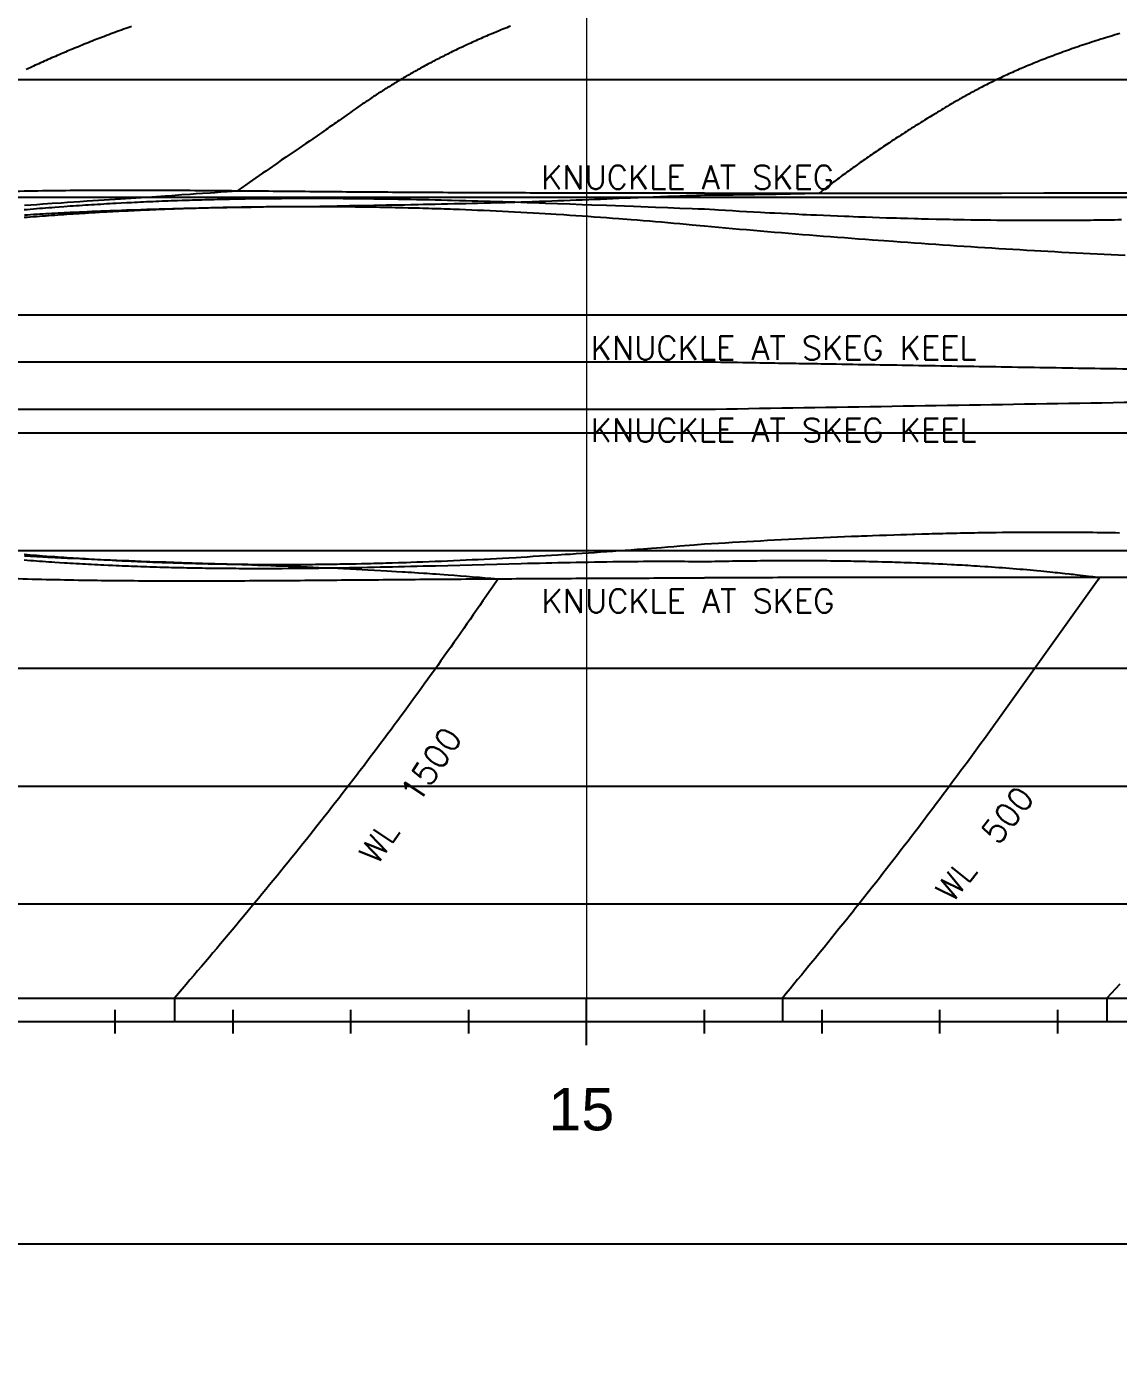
# Model space of a CAD drawing. Extents: x 11249 to 82946, y 15238 to 34763.
# Drawn here: x 20467 to 25101, y 15238 to 20871 of the extents above; entities that cross this region are included whole.
import ezdxf

# ---------------------------------------------------------------- set-up
doc = ezdxf.new("R2010")
doc.units = 0
doc.header["$LTSCALE"] = 250
for name, color, linetype, lineweight in [('00_Grid', 1, 'CONTINUOUS', 25), ('03_Lines_Buttocks', 7, 'CONTINUOUS', 25), ('03_Lines_Grid', 253, 'CONTINUOUS', 15), ('03_Lines_Waterlines', 7, 'CONTINUOUS', 25)]:
    doc.layers.add(name, color=color, linetype=linetype, lineweight=lineweight)
doc.layers.add('00_Text', color=7, linetype='CONTINUOUS')
doc.layers.add('S0CO1', color=1, linetype='CONTINUOUS')
doc.layers.add('Make2D$Visible$Curves$0', color=18, linetype='CONTINUOUS', true_color=0x000000)
doc.styles.add('Default', font='arial.ttf')
doc.styles.add('ROMANS', font='romans', dxfattribs={"height": 100})

msp = doc.modelspace()

# ---------------------------------------------------------------- linework, layer by layer
at = {"layer": '03_Lines_Buttocks'}
for points in [[(34093.7, 25413.4, 0.000024), (29093.7, 25240.3)], [(34093.7, 25472.6, 0.000032), (29093.7, 25299.6)], [(34093.7, 25539.6, 0.000044), (29093.7, 25366.6)]]:
    msp.add_lwpolyline(points, format="xyb", dxfattribs=at)
at = {"layer": '03_Lines_Grid'}
msp.add_line((22843.7, 21446.5), (22843.7, 16647.5), dxfattribs=at)
at = {"layer": '03_Lines_Grid', "linetype": 'ByBlock', "lineweight": -2}
for p, q in [((12584.8, 20646.5), (51068.5, 20646.5)), ((12584.8, 20146.5), (51068.5, 20146.5)), ((12584.8, 19646.5), (51068.5, 19646.5)), ((12584.8, 19146.5), (51068.5, 19146.5)), ((12584.8, 18646.5), (51068.5, 18646.5)), ((12584.8, 18146.5), (51068.5, 18146.5)), ((12584.8, 17646.5), (51068.5, 17646.5)), ((12584.8, 17146.5), (51068.5, 17146.5))]:
    msp.add_line(p, q, dxfattribs=at)
at = {"layer": '03_Lines_Waterlines', "color": 2}
for p, q in [((23343.7, 19446.5), (18343.7, 19446.5)), ((18343.7, 19246.5), (23343.7, 19246.5)), ((14343.7, 16746.5), (29093.7, 16746.5))]:
    msp.add_line(p, q, dxfattribs=at)
at = {"layer": '03_Lines_Waterlines'}
for points in [[(38837.2, 21446.5), (34093.7, 21446.5, 0.000019), (29145.2, 21446.5)], [(25107.4, 20841.6), (25096.8, 20838.5), (25086.5, 20835.4), (25076.2, 20832.4), (25065.9, 20829.2), (25055.6, 20826.1), (25046.4, 20823.3), (25037.3, 20820.4), (25026.4, 20817.1), (25015.6, 20813.6), (25005.8, 20810.5), (24996.1, 20807.4), (24986.4, 20804.3), (24976.7, 20801.1), (24967.2, 20798), (24957.8, 20794.9), (24948.3, 20791.7), (24938.9, 20788.6), (24929.7, 20785.4), (24920.5, 20782.3), (24911.4, 20779.1), (24902.2, 20775.9), (24893.7, 20772.9), (24885.2, 20769.9), (24875.9, 20766.6), (24866.6, 20763.3), (24857.9, 20760.1), (24849.2, 20756.9), (24840.6, 20753.7), (24831.9, 20750.5), (24823.5, 20747.4), (24815.1, 20744.2), (24806.7, 20741), (24798.3, 20737.8), (24790.1, 20734.6), (24781.9, 20731.4), (24773.8, 20728.2), (24765.6, 20724.9), (24757.7, 20721.8), (24749.7, 20718.5), (24741.8, 20715.3), (24733.5, 20711.9), (24725.9, 20708.8), (24718.2, 20705.6), (24710.6, 20702.4), (24703, 20699.2), (24695.5, 20696), (24687.9, 20692.7), (24680.4, 20689.5), (24672.9, 20686.2), (24665.6, 20683), (24658.3, 20679.8), (24651, 20676.5), (24643.7, 20673.2), (24636.6, 20670), (24629.5, 20666.8), (24622.4, 20663.5), (24615.3, 20660.2), (24608.4, 20657), (24601.5, 20653.7), (24594.6, 20650.4), (24587.7, 20647.1), (24582.3, 20644.5), (24576.9, 20641.9), (24571.5, 20639.3), (24566.2, 20636.7), (24560.8, 20634), (24554.2, 20630.8), (24547.7, 20627.5), (24541.1, 20624.2), (24534.6, 20620.9), (24528.2, 20617.6), (24521.8, 20614.4), (24515.4, 20611.1), (24509.1, 20607.7), (24502.8, 20604.5), (24496.6, 20601.2), (24490.4, 20597.9), (24484.2, 20594.5), (24478.1, 20591.3), (24472, 20588), (24465.9, 20584.7), (24459.9, 20581.3), (24453.9, 20578), (24448, 20574.7), (24442.1, 20571.4), (24436.1, 20568.1), (24431.7, 20565.6), (24427, 20562.9), (24422.3, 20560.2), (24417.6, 20557.5), (24412.9, 20554.8), (24407.3, 20551.5), (24401.6, 20548.2), (24395.9, 20544.8), (24390.3, 20541.5), (24382.1, 20536.7), (24374, 20531.8), (24365.9, 20527), (24357.8, 20522.1), (24349.7, 20517.2), (24341.6, 20512.4), (24333.5, 20507.5), (24325.4, 20502.6), (24313.5, 20495.3), (24301.6, 20488.1), (24289.7, 20480.8), (24277.8, 20473.4), (24269.9, 20468.5), (24261.9, 20463.6), (24254.2, 20458.7), (24246.4, 20453.9), (24238.6, 20449), (24230.9, 20444.1), (24223.2, 20439.2), (24215.4, 20434.3), (24207.7, 20429.4), (24200, 20424.5), (24192.5, 20419.6), (24184.9, 20414.8), (24177.4, 20409.9), (24169.8, 20405), (24162.3, 20400.1), (24154.8, 20395.2), (24147.3, 20390.2), (24139.8, 20385.3), (24132.9, 20380.7), (24126, 20376.2), (24114.7, 20368.7), (24103.5, 20361.2), (24092.3, 20353.7), (24081.2, 20346.1), (24074, 20341.2), (24066.9, 20336.3), (24059.8, 20331.5), (24052.7, 20326.6), (24045.6, 20321.6), (24038.5, 20316.7), (24031.4, 20311.8), (24024.3, 20306.8), (24018, 20302.4), (24011.7, 20298), (24005.5, 20293.5), (23999.2, 20289.1), (23992.9, 20284.6), (23986.7, 20280.2), (23980.5, 20275.7), (23974.2, 20271.2), (23969.1, 20267.5), (23962.3, 20262.6), (23955.6, 20257.7), (23948.9, 20252.8), (23942.2, 20247.9), (23935.5, 20243), (23928.8, 20238.1), (23922.2, 20233.1), (23915.5, 20228.1), (23909, 20223.3), (23902.5, 20218.4), (23896, 20213.5), (23889.5, 20208.5), (23883, 20203.6), (23876.5, 20198.7), (23870, 20193.7), (23863.6, 20188.7), (23855.4, 20182.4), (23847.2, 20176), (23839, 20169.7), (23830.9, 20163.3, -0.006761), (23343.7, 20155.1), (23327.1, 20154.5), (23310.5, 20153.8), (23291.9, 20153.1), (23266.1, 20152.1), (23240.2, 20151.1), (23219.3, 20150.2), (23188.4, 20149), (23125.8, 20146.4), (23029.6, 20142.4), (22981.2, 20140.4), (22929.3, 20138.3), (22903.4, 20137.3), (22877.5, 20136.3), (22852.9, 20135.4), (22825.6, 20134.3), (22799.6, 20133.4), (22773.7, 20132.4), (22748, 20131.5), (22721.8, 20130.6), (22695.8, 20129.7), (22669.8, 20128.8), (22643.9, 20127.9), (22612.6, 20126.9), (22589.3, 20126.2), (22565.9, 20125.4), (22540, 20124.6), (22514, 20123.9), (22498.7, 20123.4), (22462, 20122.4), (22436, 20121.7), (22410, 20121), (22380.2, 20120.2), (22358, 20119.7), (22332, 20119), (22306, 20118.4), (22281.5, 20117.8), (22254, 20117.2), (22227.9, 20116.6), (22201.9, 20116.1), (22175.9, 20115.5), (22149.9, 20115), (22128.8, 20114.6), (22097.8, 20114), (22071.8, 20113.5), (22045.8, 20113), (22020.5, 20112.6), (21993.7, 20112.1), (21941.6, 20111.3), (21889.6, 20110.4), (21837.5, 20109.6), (21785.4, 20108.8), (21711.2, 20107.8), (21560.3, 20105.6), (21524.9, 20105.1), (21472.8, 20104.3), (21420.7, 20103.5), (21403.2, 20103.2), (21368.6, 20102.7), (21342.6, 20102.2), (21316.5, 20101.8), (21290.5, 20101.3), (21264.4, 20100.8), (21239.5, 20100.3), (21212.3, 20099.7), (21186.3, 20099.2), (21160.2, 20098.6), (21134.2, 20098), (21108.1, 20097.4), (21088.5, 20096.9), (21068.9, 20096.4), (21056, 20096), (21030, 20095.3), (21004, 20094.6), (20977.9, 20093.8), (20951.9, 20093), (20925.9, 20092.2), (20899.8, 20091.3), (20891, 20091), (20869.4, 20090.2), (20847.8, 20089.4), (20821.7, 20088.5), (20808.7, 20087.9), (20795.7, 20087.4), (20782.7, 20086.9), (20769.7, 20086.4), (20756.7, 20085.8), (20743.7, 20085.3), (20724.5, 20084.4), (20705.3, 20083.5), (20691.7, 20082.9), (20678.7, 20082.3), (20665.7, 20081.7), (20652.7, 20081), (20639.7, 20080.4), (20626.7, 20079.7), (20613.7, 20079), (20600.7, 20078.4), (20587.7, 20077.7), (20574.7, 20077), (20561.7, 20076.2), (20548.7, 20075.5), (20535.7, 20074.7), (20523.6, 20074), (20511.4, 20073.3), (20497.6, 20072.5), (20483.7, 20071.6), (20470.7, 20070.8), (20457.8, 20070)]]:
    msp.add_lwpolyline(points, format="xyb", dxfattribs=at)
for points in [[(22521, 20872.8), (22512.9, 20869.5), (22504.8, 20866.3), (22496.8, 20863.1), (22488.8, 20859.9), (22480.8, 20856.6), (22472.9, 20853.4), (22462.7, 20849.2), (22452.5, 20844.9), (22441.7, 20840.4), (22434.1, 20837.2), (22426.4, 20833.9), (22418.8, 20830.6), (22411.2, 20827.3), (22403.7, 20824.1), (22396.3, 20820.8), (22388.8, 20817.5), (22381.3, 20814.2), (22374, 20811), (22366.7, 20807.7), (22359.4, 20804.4), (22352.1, 20801), (22344.9, 20797.8), (22337.8, 20794.5), (22330.6, 20791.1), (22323.5, 20787.8), (22318, 20785.2), (22312.5, 20782.7), (22307.1, 20780.1), (22301.6, 20777.5), (22295.5, 20774.5), (22288.6, 20771.2), (22281.7, 20767.9), (22274.9, 20764.5), (22268, 20761.2), (22261.3, 20757.9), (22254.5, 20754.5), (22247.8, 20751.2), (22241.1, 20747.8), (22234.5, 20744.5), (22227.9, 20741.1), (22221.3, 20737.8), (22214.7, 20734.4), (22208.3, 20731), (22201.8, 20727.7), (22195.4, 20724.3), (22188.9, 20720.9), (22182.6, 20717.5), (22176.2, 20714.2), (22169.9, 20710.8), (22163.6, 20707.4), (22157.3, 20703.9), (22150.9, 20700.5), (22144.8, 20697.2), (22138.8, 20693.8), (22132.7, 20690.4), (22126.6, 20687.1), (22120.5, 20683.6), (22114.4, 20680.2), (22108.4, 20676.8), (22102.5, 20673.4), (22096.5, 20670), (22090.5, 20666.6), (22084.7, 20663.2), (22078.8, 20659.8), (22072.9, 20656.4), (22067.1, 20652.9), (22061.3, 20649.5), (22055.6, 20646.1), (22049.8, 20642.7), (22044.1, 20639.2), (22038.4, 20635.8), (22032.8, 20632.4), (22027.1, 20628.9), (22021.5, 20625.5), (22016.2, 20622.3), (22011, 20619), (22005.7, 20615.8), (21999.3, 20611.7), (21993.8, 20608.3), (21988.3, 20604.9), (21982.9, 20601.4), (21977.4, 20597.9), (21972, 20594.5), (21966.6, 20591.1), (21961.3, 20587.6), (21955.9, 20584.1), (21950.6, 20580.7), (21945.3, 20577.2), (21940, 20573.8), (21934.7, 20570.3), (21929.5, 20566.8), (21924.3, 20563.4), (21919.1, 20559.9), (21913.9, 20556.4), (21908.7, 20553), (21903.5, 20549.5), (21898.4, 20546), (21893.3, 20542.5), (21883.1, 20535.6), (21872.9, 20528.6), (21862.9, 20521.7), (21850.4, 20513), (21841.7, 20506.9), (21832.9, 20500.7), (21823.1, 20493.8), (21813.2, 20486.8), (21803.4, 20479.8), (21793.6, 20472.8), (21786.7, 20467.8), (21779.8, 20462.9), (21772.8, 20458), (21765.9, 20453.1), (21759, 20448.2), (21752, 20443.3), (21745, 20438.4), (21738.1, 20433.6), (21728.7, 20427), (21719.3, 20420.5), (21709.9, 20414), (21700.5, 20407.5), (21681.5, 20394.4), (21667.2, 20384.7), (21653, 20374.9), (21624.5, 20355.3), (21567.4, 20316.3), (21548.3, 20303.2), (21529.4, 20290.2), (21510.5, 20277.2), (21496.4, 20267.5), (21482.3, 20257.8), (21468.2, 20248), (21454.1, 20238.2), (21440.2, 20228.5), (21426.2, 20218.8), (21412.3, 20209), (21396, 20197.6), (21387.3, 20191.4), (21378.5, 20185.2), (21369.7, 20179.1), (21361, 20172.9), (21339.4, 20171.2), (21317.8, 20169.6), (21291.7, 20167.7), (21265.7, 20165.8), (21246, 20164.4), (21213.5, 20162.1), (21187.5, 20160.3), (21161.4, 20158.5), (21125.4, 20156), (21083.3, 20153.1), (21057.2, 20151.3), (20998.6, 20147.4), (20953, 20144.3), (20865.1, 20138.5), (20796.7, 20134), (20724.4, 20129.2), (20692.6, 20127.1), (20640.5, 20123.6), (20614.5, 20121.8), (20575.9, 20119.2), (20536.5, 20116.4), (20510.5, 20114.6), (20484.5, 20112.8), (20458.5, 20110.9)], [(20913.1, 20871.9), (20905, 20869), (20896.8, 20866.1), (20887.7, 20862.8), (20878.5, 20859.5), (20869.4, 20856.2), (20860.3, 20852.9), (20851.3, 20849.6), (20842.4, 20846.2), (20833.4, 20842.9), (20824.5, 20839.6), (20815.6, 20836.2), (20806.8, 20832.9), (20798, 20829.5), (20789.2, 20826.2), (20777.4, 20821.6), (20766, 20817.2), (20754.6, 20812.7), (20746.1, 20809.4), (20737.5, 20806), (20729, 20802.6), (20720.5, 20799.2), (20712.1, 20795.8), (20703.7, 20792.4), (20695.4, 20789), (20687, 20785.6), (20678.7, 20782.2), (20670.5, 20778.8), (20662.2, 20775.4), (20654, 20772), (20646.8, 20769), (20639.6, 20766), (20632.4, 20762.9), (20621.5, 20758.3), (20613.4, 20754.9), (20605.4, 20751.4), (20597.4, 20748), (20589.4, 20744.5), (20581.5, 20741.1), (20573.6, 20737.7), (20565.8, 20734.2), (20557.9, 20730.7), (20550.1, 20727.3), (20542.3, 20723.8), (20534.5, 20720.3), (20526.8, 20716.9), (20519.1, 20713.4), (20511.4, 20709.9), (20503.8, 20706.5), (20496.1, 20703), (20484.6, 20697.7), (20473, 20692.3), (20465.9, 20689)], [(25114.6, 20050.3), (25099.7, 20050.1), (25084.8, 20049.8), (25066.2, 20049.5), (25052.2, 20049.3), (25038.2, 20049.1), (25024.3, 20048.9), (25010.3, 20048.7), (24996.5, 20048.5), (24982.7, 20048.4), (24968.9, 20048.2), (24950.7, 20048), (24935.8, 20047.9), (24920.9, 20047.8), (24906, 20047.7), (24891.1, 20047.6), (24864.7, 20047.4), (24831.5, 20047.3), (24816.6, 20047.3), (24801.7, 20047.3), (24786.8, 20047.3), (24771.9, 20047.3), (24757.7, 20047.3), (24743.4, 20047.3), (24729.2, 20047.3), (24712.4, 20047.4), (24697.5, 20047.4), (24682.6, 20047.5), (24667.7, 20047.6), (24652.8, 20047.7), (24637.9, 20047.8), (24623, 20047.9), (24608.1, 20048), (24584.6, 20048.3), (24559.1, 20048.5), (24533.6, 20048.8), (24518.8, 20049), (24503.9, 20049.2), (24489, 20049.5), (24474.1, 20049.7), (24446.4, 20050.1), (24430.5, 20050.4), (24414.5, 20050.7), (24399.6, 20051), (24384.8, 20051.3), (24369.9, 20051.6), (24355, 20051.9), (24327.2, 20052.5), (24295.4, 20053.3), (24280.6, 20053.6), (24265.7, 20054), (24250.8, 20054.4), (24235.9, 20054.8), (24206.1, 20055.6), (24176.4, 20056.4), (24159.6, 20057), (24142.8, 20057.5), (24116.9, 20058.3), (24087.1, 20059.3), (24057.3, 20060.3), (24027.6, 20061.3), (23997.8, 20062.4), (23975.2, 20063.3), (23956.8, 20064), (23938.3, 20064.7), (23908.6, 20065.9), (23878.8, 20067.1), (23849.1, 20068.4), (23819.4, 20069.7), (23795.2, 20070.8), (23777.5, 20071.6), (23759.9, 20072.4), (23730.1, 20073.9), (23700.4, 20075.3), (23670.7, 20076.8), (23640.9, 20078.3), (23620.9, 20079.4), (23600.8, 20080.4), (23581.5, 20081.5), (23551.7, 20083.1), (23522, 20084.7), (23492.3, 20086.4), (23462.6, 20088.1), (23432.8, 20089.9), (23403.1, 20091.7), (23388.8, 20092.6), (23366.2, 20093.9), (23343.7, 20095.4), (23317.8, 20096.3), (23291.9, 20097.2), (23240.1, 20099.1), (23188.2, 20101), (23136.4, 20103), (23042.6, 20106.5), (22928.8, 20110.9), (22865.5, 20113.3), (22825, 20114.8), (22773, 20116.7), (22721, 20118.6), (22669.1, 20120.4), (22643.1, 20121.4), (22617.1, 20122.2), (22591.1, 20123.1), (22565.1, 20124), (22539.1, 20124.9), (22513.1, 20125.7), (22489, 20126.5), (22461, 20127.3), (22435, 20128.1), (22409, 20128.9), (22383, 20129.6), (22357, 20130.4), (22331, 20131.1), (22304.9, 20131.8), (22270.6, 20132.7), (22252.9, 20133.1), (22226.8, 20133.7), (22200.8, 20134.3), (22174.8, 20134.9), (22148.7, 20135.5), (22122.7, 20136), (22096.7, 20136.5), (22078.6, 20136.8), (22061.6, 20137.1), (22044.6, 20137.4), (22018.5, 20137.8), (21992.5, 20138.2), (21966.5, 20138.6), (21940.4, 20138.9), (21914.4, 20139.3), (21888.3, 20139.5), (21859.7, 20139.8), (21836.2, 20140), (21810.2, 20140.2), (21784.1, 20140.4), (21758.1, 20140.5), (21732, 20140.6), (21706, 20140.6), (21679.9, 20140.7), (21655.8, 20140.7), (21627.8, 20140.6), (21601.8, 20140.6), (21575.7, 20140.5), (21549.7, 20140.3), (21523.6, 20140.1), (21497.6, 20139.9), (21471.5, 20139.6), (21445.5, 20139.3), (21432.5, 20139.2), (21419.4, 20139), (21394.3, 20138.6), (21380.8, 20138.4), (21367.4, 20138.2), (21354.3, 20138), (21341.3, 20137.7), (21328.3, 20137.5), (21315.3, 20137.2), (21302.2, 20137), (21289.2, 20136.7), (21276.2, 20136.4), (21263.2, 20136.1), (21250.2, 20135.8), (21237.1, 20135.4), (21224.1, 20135.1), (21211.1, 20134.7), (21198.1, 20134.4), (21185.1, 20134), (21172, 20133.6), (21159, 20133.2), (21147.5, 20132.9), (21127.2, 20132.2), (21107, 20131.5), (21093.9, 20131.1), (21080.9, 20130.6), (21067.9, 20130.1), (21054.9, 20129.6), (21041.9, 20129.1), (21028.9, 20128.6), (21015.9, 20128.1), (21002.8, 20127.5), (20989.8, 20127), (20976.8, 20126.4), (20963.8, 20125.8), (20950.8, 20125.2), (20937.8, 20124.6), (20924.8, 20124), (20911.8, 20123.4), (20891.2, 20122.3), (20869, 20121.2), (20846.7, 20120), (20833.7, 20119.3), (20820.7, 20118.6), (20807.7, 20117.8), (20794.7, 20117.1), (20781.7, 20116.3), (20768.7, 20115.5), (20755.7, 20114.7), (20742.7, 20113.9), (20729.7, 20113.1), (20716.7, 20112.3), (20703.8, 20111.4), (20690.8, 20110.5), (20677.8, 20109.7), (20664.8, 20108.8), (20651.8, 20107.9), (20638.8, 20106.9), (20625.4, 20106), (20606.1, 20104.5), (20586.8, 20103.1), (20573.9, 20102.1), (20560.9, 20101.1), (20547.9, 20100.1), (20534.9, 20099), (20521.9, 20098), (20509, 20096.9), (20496, 20095.8), (20483, 20094.7), (20470, 20093.6), (20457.1, 20092.5)], [(25129.7, 19898.8), (25099.9, 19900.2), (25070.1, 19901.7), (25040.3, 19903.1), (25010.5, 19904.6), (24980.7, 19906.2), (24950.9, 19907.7), (24921.1, 19909.3), (24891.3, 19910.9), (24861.5, 19912.5), (24831.7, 19914.1), (24801.9, 19915.8), (24772.1, 19917.5), (24744.9, 19919), (24712.6, 19920.9), (24682.8, 19922.6), (24653, 19924.4), (24623.2, 19926.2), (24593.4, 19928), (24563.6, 19929.9), (24533.9, 19931.7), (24504.1, 19933.6), (24474.3, 19935.5), (24444.5, 19937.4), (24414.7, 19939.4), (24385, 19941.4), (24355.2, 19943.3), (24325.4, 19945.4), (24295.6, 19947.4), (24265.9, 19949.4), (24236.1, 19951.5), (24206.3, 19953.6), (24176.6, 19955.7), (24146.8, 19957.9), (24105.7, 19960.9), (24081.6, 19962.6), (24057.5, 19964.4), (24027.8, 19966.6), (23998, 19968.9), (23968.2, 19971.1), (23938.5, 19973.4), (23908.7, 19975.7), (23879, 19978), (23849.2, 19980.4), (23819.5, 19982.7), (23789.7, 19985.1), (23760, 19987.5), (23730.2, 19990), (23700.5, 19992.4), (23670.8, 19994.9), (23641, 19997.4), (23611.3, 19999.9), (23581.5, 20002.4), (23551.8, 20004.9), (23522.1, 20007.5), (23492.3, 20010.1), (23462.6, 20012.7), (23432.9, 20015.4), (23403.1, 20018), (23373.4, 20020.7), (23343.7, 20023.4), (23326.6, 20025), (23309.4, 20026.6), (23291.8, 20028.3), (23265.9, 20030.7), (23240, 20033.1), (23214.1, 20035.4), (23188.1, 20037.7), (23162.2, 20040), (23136.2, 20042.2), (23110.3, 20044.4), (23084.3, 20046.5), (23058.4, 20048.7), (23032.4, 20050.7), (23015.5, 20052.1), (22998, 20053.5), (22980.5, 20054.8), (22954.5, 20056.8), (22928.6, 20058.7), (22902.6, 20060.6), (22876.6, 20062.5), (22850.6, 20064.3), (22824.6, 20066.1), (22798.6, 20067.9), (22772.7, 20069.6), (22746.7, 20071.3), (22715.1, 20073.3), (22691.9, 20074.7), (22668.7, 20076.1), (22642.7, 20077.6), (22616.6, 20079.1), (22590.6, 20080.5), (22564.6, 20081.9), (22538.6, 20083.3), (22512.6, 20084.6), (22486.6, 20085.9), (22460.6, 20087.2), (22434.5, 20088.4), (22405.9, 20089.7), (22381.2, 20090.7), (22356.4, 20091.8), (22330.4, 20092.8), (22304.4, 20093.8), (22291.4, 20094.3), (22278.3, 20094.8), (22265.3, 20095.3), (22252.3, 20095.7), (22239.3, 20096.2), (22226.3, 20096.6), (22213.3, 20097.1), (22200.2, 20097.5), (22187.2, 20097.9), (22174.2, 20098.3), (22161.2, 20098.7), (22148.2, 20099.1), (22135.1, 20099.4), (22122.1, 20099.8), (22109.1, 20100.1), (22087.3, 20100.7), (22065.6, 20101.2), (22044, 20101.7), (22031, 20102), (22017.9, 20102.3), (22004.9, 20102.6), (21991.9, 20102.8), (21978.9, 20103.1), (21965.8, 20103.3), (21952.8, 20103.6), (21939.8, 20103.8), (21926.8, 20104), (21913.7, 20104.2), (21887.7, 20104.6), (21861.6, 20104.9), (21835.6, 20105.2), (21809.5, 20105.4), (21783.5, 20105.6), (21760.5, 20105.8), (21745.9, 20105.9), (21731.4, 20106), (21718.4, 20106), (21705.3, 20106), (21692.3, 20106.1), (21679.3, 20106.1), (21666.3, 20106.1), (21653.2, 20106.1), (21640.2, 20106.1), (21627.2, 20106.1), (21614.2, 20106), (21601.1, 20106), (21588.1, 20106), (21575.1, 20105.9), (21562.1, 20105.8), (21549, 20105.7), (21536, 20105.6), (21523, 20105.5), (21510, 20105.4), (21496.9, 20105.3), (21483.9, 20105.2), (21470.9, 20105), (21449.7, 20104.8), (21428.5, 20104.5), (21405.8, 20104.2), (21392.8, 20104), (21379.7, 20103.7), (21366.7, 20103.5), (21353.7, 20103.3), (21340.7, 20103), (21327.7, 20102.8), (21314.6, 20102.5), (21301.6, 20102.2), (21288.6, 20101.9), (21275.6, 20101.6), (21262.6, 20101.3), (21249.5, 20101), (21236.5, 20100.6), (21223.5, 20100.3), (21210.5, 20099.9), (21197.5, 20099.6), (21184.5, 20099.2), (21171.4, 20098.8), (21158.4, 20098.4), (21145.4, 20098), (21132.4, 20097.6), (21119.4, 20097.1), (21106.4, 20096.7), (21093.9, 20096.2), (21074.1, 20095.5), (21054.3, 20094.8), (21041.3, 20094.3), (21028.3, 20093.8), (21015.3, 20093.2), (21002.3, 20092.7), (20989.3, 20092.2), (20976.3, 20091.6), (20963.3, 20091), (20950.2, 20090.5), (20937.2, 20089.9), (20924.2, 20089.3), (20911.2, 20088.6), (20898.2, 20088), (20885.2, 20087.4), (20872.2, 20086.7), (20859.2, 20086.1), (20846.2, 20085.4), (20833.2, 20084.7), (20820.2, 20084), (20807.2, 20083.3), (20794.2, 20082.6), (20776.6, 20081.6), (20758.9, 20080.6), (20742.3, 20079.6), (20729.3, 20078.8), (20716.3, 20078), (20703.3, 20077.2), (20690.3, 20076.4), (20677.3, 20075.6), (20664.3, 20074.8), (20651.3, 20073.9), (20638.4, 20073.1), (20625.4, 20072.2), (20612.4, 20071.3), (20599.4, 20070.4), (20586.4, 20069.5), (20573.5, 20068.6), (20560.5, 20067.7), (20547.5, 20066.7), (20534.5, 20065.8), (20521.6, 20064.8), (20508.6, 20063.9), (20495.6, 20062.9), (20482.6, 20061.9), (20469.7, 20060.9), (20456.7, 20059.8)], [(20456.7, 18630.4), (20469.7, 18629.4), (20482.7, 18628.4), (20495.6, 18627.3), (20508.6, 18626.3), (20521.6, 18625.3), (20534.6, 18624.4), (20553.8, 18622.9), (20573, 18621.5), (20586.6, 18620.6), (20599.6, 18619.6), (20612.5, 18618.7), (20625.5, 18617.8), (20638.5, 18617), (20651.5, 18616.1), (20664.5, 18615.3), (20677.5, 18614.4), (20690.5, 18613.6), (20703.5, 18612.8), (20716.6, 18612), (20729.6, 18611.2), (20742.6, 18610.4), (20755.6, 18609.7), (20768.6, 18608.9), (20781.6, 18608.2), (20794.6, 18607.5), (20812.5, 18606.5), (20830.4, 18605.6), (20846.6, 18604.7), (20859.7, 18604.1), (20872.7, 18603.4), (20885.7, 18602.8), (20898.7, 18602.2), (20911.7, 18601.6), (20924.7, 18601), (20937.8, 18600.4), (20950.8, 18599.9), (20963.8, 18599.3), (20976.8, 18598.8), (20989.8, 18598.3), (21002.9, 18597.8), (21015.9, 18597.3), (21028.9, 18596.8), (21041.9, 18596.3), (21055, 18595.8), (21071.8, 18595.2), (21088.7, 18594.7), (21107.1, 18594.1), (21120.1, 18593.7), (21133.1, 18593.3), (21146.1, 18592.9), (21159.2, 18592.6), (21172.2, 18592.2), (21185.2, 18591.9), (21198.3, 18591.6), (21211.3, 18591.3), (21224.3, 18591), (21237.3, 18590.7), (21250.4, 18590.4), (21263.4, 18590.1), (21276.4, 18589.9), (21289.5, 18589.6), (21302.5, 18589.4), (21315.5, 18589.2), (21330.4, 18589), (21345.2, 18588.8), (21367.7, 18588.5), (21380.7, 18588.3), (21393.7, 18588.2), (21406.8, 18588), (21419.8, 18587.9), (21432.8, 18587.8), (21445.9, 18587.7), (21458.9, 18587.6), (21471.9, 18587.6), (21484.9, 18587.5), (21498, 18587.4), (21511, 18587.4), (21524, 18587.4), (21537.1, 18587.4), (21550.1, 18587.4), (21563.1, 18587.4), (21576.2, 18587.4), (21597.2, 18587.4), (21612.7, 18587.5), (21628.3, 18587.6), (21641.3, 18587.7), (21654.4, 18587.7), (21667.4, 18587.8), (21680.4, 18587.9), (21693.5, 18588.1), (21706.5, 18588.2), (21719.5, 18588.3), (21732.6, 18588.5), (21745.6, 18588.7), (21758.6, 18588.8), (21771.7, 18589), (21784.7, 18589.2), (21797.7, 18589.4), (21810.7, 18589.6), (21823.8, 18589.9), (21842.5, 18590.2), (21865.7, 18590.7), (21888.9, 18591.2), (21901.9, 18591.5), (21915, 18591.8), (21928, 18592.1), (21941, 18592.4), (21954, 18592.7), (21967.1, 18593.1), (21980.1, 18593.4), (21993.1, 18593.8), (22019.2, 18594.5), (22045.2, 18595.3), (22062.3, 18595.9), (22079.3, 18596.4), (22097.3, 18597), (22123.3, 18598), (22149.4, 18598.9), (22175.4, 18599.9), (22201.5, 18600.9), (22227.5, 18602), (22253.5, 18603.1), (22279.5, 18604.2), (22306.7, 18605.4), (22332.2, 18606.6), (22357.6, 18607.8), (22383.6, 18609), (22409.6, 18610.3), (22435.7, 18611.7), (22461.7, 18613), (22487.7, 18614.4), (22513.7, 18615.9), (22545, 18617.6), (22565.7, 18618.8), (22591.7, 18620.3), (22617.6, 18621.9), (22643.6, 18623.4), (22669.6, 18625), (22695.6, 18626.7), (22721.6, 18628.3), (22752.8, 18630.4), (22773.5, 18631.7), (22799.5, 18633.5), (22825.4, 18635.2), (22851.4, 18637), (22877.3, 18638.8), (22903.3, 18640.6), (22930.3, 18642.6), (22955.7, 18644.4), (22981.1, 18646.3), (23007, 18648.2), (23033, 18650.1), (23058.9, 18652), (23084.8, 18654), (23119.7, 18656.7), (23162.5, 18660), (23188.4, 18662), (23214.3, 18664), (23240.2, 18666), (23300.7, 18670.8), (23343.7, 18674.3), (23373.4, 18676.1), (23403.2, 18677.9), (23431.5, 18679.6), (23462.7, 18681.5), (23492.4, 18683.2), (23522.2, 18684.9), (23551.9, 18686.6), (23581.7, 18688.2), (23611.4, 18689.9), (23641.2, 18691.4), (23670.9, 18693), (23700.7, 18694.5), (23730.4, 18696), (23760.2, 18697.5), (23790, 18698.9), (23819.8, 18700.3), (23849.5, 18701.7), (23879.3, 18703), (23909, 18704.3), (23938.8, 18705.6), (23968.6, 18706.8), (23998.4, 18708), (24010.9, 18708.5), (24034.4, 18709.4), (24057.9, 18710.3), (24087.7, 18711.4), (24117.4, 18712.4), (24147.2, 18713.4), (24177, 18714.4), (24201.7, 18715.2), (24226.4, 18715.9), (24236.6, 18716.2), (24266.3, 18717.1), (24281.2, 18717.5), (24296.1, 18717.9), (24311, 18718.3), (24325.9, 18718.7), (24340.8, 18719.1), (24355.7, 18719.4), (24370.5, 18719.8), (24385.4, 18720.1), (24400.3, 18720.5), (24415.2, 18720.8), (24430.1, 18721.1), (24445, 18721.4), (24459.9, 18721.7), (24474.8, 18722), (24489.7, 18722.2), (24504.6, 18722.5), (24519.5, 18722.7), (24534.4, 18723), (24558.5, 18723.3), (24582.6, 18723.7), (24608.9, 18724), (24623.8, 18724.1), (24638.7, 18724.3), (24653.6, 18724.4), (24668.5, 18724.6), (24683.4, 18724.7), (24698.3, 18724.8), (24713.2, 18724.9), (24732.8, 18725), (24752.8, 18725), (24772.7, 18725.1), (24787.6, 18725.1), (24802.5, 18725.1), (24817.4, 18725.1), (24832.3, 18725.1), (24850.5, 18725), (24868.7, 18725), (24891.9, 18724.9), (24906.8, 18724.8), (24921.7, 18724.7), (24936.6, 18724.5), (24951.5, 18724.4), (24971.9, 18724.2), (24992.3, 18724), (25011.2, 18723.7), (25026.1, 18723.5), (25041, 18723.3), (25055.9, 18723), (25070.8, 18722.8), (25088.2, 18722.4), (25105.6, 18722.1)], [(20457.2, 18606.8), (20470.2, 18605.8), (20483.2, 18604.8), (20496.2, 18603.8), (20509.2, 18602.8), (20522.2, 18601.8), (20535.2, 18600.9), (20548.2, 18600), (20561.2, 18599.1), (20574.2, 18598.2), (20587.2, 18597.3), (20607.3, 18596), (20627.4, 18594.7), (20639.2, 18594), (20652.2, 18593.2), (20665.2, 18592.4), (20678.2, 18591.6), (20691.2, 18590.9), (20704.3, 18590.2), (20717.3, 18589.4), (20730.3, 18588.7), (20743.3, 18588), (20756.3, 18587.4), (20769.3, 18586.7), (20782.3, 18586.1), (20795.4, 18585.4), (20813.7, 18584.6), (20832.1, 18583.7), (20847.4, 18583.1), (20860.5, 18582.5), (20873.5, 18582), (20886.5, 18581.4), (20899.5, 18580.9), (20912.6, 18580.4), (20925.6, 18579.9), (20938.6, 18579.5), (20951.6, 18579), (20964.7, 18578.6), (20977.7, 18578.1), (20990.7, 18577.7), (21003.7, 18577.3), (21017.9, 18576.9), (21032, 18576.5), (21043.9, 18576.1), (21055.9, 18575.8), (21068.9, 18575.5), (21081.9, 18575.1), (21095, 18574.8), (21108, 18574.5), (21121, 18574.2), (21134.1, 18574), (21147.1, 18573.7), (21160.1, 18573.4), (21173.2, 18573.2), (21186.2, 18573), (21199.2, 18572.7), (21212.3, 18572.5), (21226.2, 18572.3), (21245.3, 18572.1), (21264.4, 18571.8), (21277.4, 18571.7), (21290.5, 18571.5), (21303.5, 18571.4), (21316.5, 18571.3), (21329.6, 18571.2), (21342.6, 18571.1), (21355.6, 18571), (21368.7, 18570.9), (21391.4, 18570.8), (21420.8, 18570.7), (21446.9, 18570.7), (21473, 18570.7), (21499, 18570.7), (21525.1, 18570.8), (21551.2, 18570.9), (21577.2, 18571), (21595.4, 18571.2), (21612.4, 18571.3), (21629.4, 18571.4), (21655.4, 18571.7), (21681.5, 18571.9), (21707.6, 18572.2), (21733.6, 18572.6), (21751.7, 18572.8), (21769.7, 18573.1), (21785.7, 18573.3), (21811.8, 18573.7), (21837.8, 18574.2), (21863.9, 18574.6), (21890, 18575.1), (21913.4, 18575.5), (21942.1, 18576.1), (21968.1, 18576.7), (21994.1, 18577.2), (22020.2, 18577.8), (22046.2, 18578.4), (22071.6, 18579), (22098.3, 18579.6), (22124.3, 18580.2), (22150.4, 18580.9), (22202.4, 18582.2), (22254.4, 18583.5), (22358.5, 18586.3), (22462.5, 18589), (22514.5, 18590.3), (22566.4, 18591.7), (22592.4, 18592.3), (22618.4, 18592.9), (22644.3, 18593.5), (22671.1, 18594.2), (22696.6, 18594.7), (22722.2, 18595.3), (22748.1, 18595.9), (22774.1, 18596.4), (22799.3, 18596.9), (22826, 18597.4), (22851.9, 18597.8), (22877.8, 18598.3), (22899.9, 18598.6), (22929.7, 18599.1), (22955.6, 18599.4), (22981.5, 18599.7), (23007.4, 18600), (23039.5, 18600.3), (23062.3, 18600.5), (23085.1, 18600.7), (23098, 18600.7), (23111, 18600.8), (23123.9, 18600.9), (23136.8, 18600.9), (23152, 18600.9), (23170.3, 18600.9), (23188.6, 18600.9), (23201.5, 18600.9), (23214.4, 18600.9), (23227.4, 18600.9), (23240.3, 18600.8), (23259.8, 18600.7), (23275.9, 18600.6), (23292, 18600.5), (23304.9, 18600.4), (23317.8, 18600.2), (23330.8, 18600.1), (23343.7, 18599.9), (23358.5, 18600.3), (23373.4, 18600.6), (23388.3, 18600.9), (23403.2, 18601.1), (23418, 18601.4), (23432.9, 18601.7), (23447.8, 18601.9), (23462.8, 18602.2), (23477.6, 18602.4), (23492.5, 18602.6), (23507.3, 18602.8), (23522.1, 18603), (23537, 18603.1), (23551.9, 18603.3), (23566.7, 18603.4), (23582.3, 18603.6), (23597, 18603.7), (23611.7, 18603.8), (23626.4, 18603.9), (23641.1, 18604), (23654.3, 18604), (23667.6, 18604.1), (23680.8, 18604.1), (23700.6, 18604.1), (23715.5, 18604.2), (23730.4, 18604.2), (23745.2, 18604.1), (23760.1, 18604.1), (23779.5, 18604), (23798.9, 18604), (23819.6, 18603.8), (23834.5, 18603.7), (23849.4, 18603.6), (23864.2, 18603.5), (23879.1, 18603.3), (23897.8, 18603.1), (23918.2, 18602.9), (23938.6, 18602.6), (23951.8, 18602.4), (23964.9, 18602.1), (23978.1, 18601.9), (23998.2, 18601.6), (24013.1, 18601.3), (24027.9, 18600.9), (24042.8, 18600.6), (24057.7, 18600.3), (24079.7, 18599.7), (24098.5, 18599.2), (24117.2, 18598.7), (24128.8, 18598.4), (24140.5, 18598), (24152.1, 18597.7), (24163.7, 18597.3), (24176.8, 18596.9), (24191.7, 18596.4), (24206.5, 18595.8), (24221.4, 18595.3), (24243.6, 18594.5), (24256.6, 18593.9), (24269.7, 18593.4), (24282.8, 18592.9), (24295.9, 18592.3), (24307.8, 18591.8), (24319.7, 18591.2), (24337.6, 18590.4), (24355.4, 18589.5), (24373.9, 18588.6), (24392.3, 18587.6), (24403.7, 18587), (24415, 18586.4), (24426.7, 18585.8), (24438.4, 18585.1), (24450.1, 18584.4), (24461.8, 18583.7), (24474.5, 18583), (24488, 18582.1), (24501.4, 18581.3), (24514.8, 18580.4), (24534.1, 18579.1), (24548.6, 18578.2), (24563, 18577.1), (24577.4, 18576.1), (24593.7, 18574.9), (24608.5, 18573.8), (24623.3, 18572.7), (24638.2, 18571.5), (24653.3, 18570.3), (24667.9, 18569.1), (24682.5, 18567.9), (24697.1, 18566.7), (24712.8, 18565.3), (24726.7, 18564.1), (24740.5, 18562.8), (24754.3, 18561.6), (24772.4, 18559.9), (24785, 18558.6), (24797.5, 18557.4), (24810, 18556.2), (24822.5, 18554.9), (24832, 18553.9), (24842.7, 18552.8), (24853.5, 18551.7), (24864.2, 18550.5), (24874.9, 18549.4), (24891.6, 18547.5), (24900.1, 18546.6), (24908.5, 18545.6), (24917, 18544.7), (24925.4, 18543.7), (24938.3, 18542.2), (24951.2, 18540.6), (24962.7, 18539.3), (24974.3, 18537.8), (24983.4, 18536.7), (24992.5, 18535.6), (25001.7, 18534.4), (25010.8, 18533.2), (25021.4, 18531.9), (25013, 18520.1), (24998.8, 18500.3), (24984.7, 18480.5), (24970.6, 18460.7), (24956.4, 18440.9), (24928.3, 18401.3), (24900.1, 18361.7), (24815.7, 18242.9), (24787.6, 18203.3), (24759.5, 18163.7), (24731.3, 18124.1), (24717.1, 18104.3), (24703, 18084.5), (24688.9, 18064.7), (24674.7, 18045), (24660.5, 18025.2), (24646.3, 18005.4), (24632.1, 17985.6), (24617.9, 17965.9), (24603.6, 17946.1), (24589.4, 17926.3), (24571.2, 17901.2), (24560.8, 17886.8), (24546.4, 17867), (24532, 17847.3), (24517.6, 17827.5), (24503.2, 17807.7), (24488.8, 17788), (24474.3, 17768.2), (24459.8, 17748.5), (24445.2, 17728.7), (24429.9, 17707.9), (24416.1, 17689.3), (24401.4, 17669.5), (24386.8, 17649.8), (24372.1, 17630.1), (24357.4, 17610.3), (24342.6, 17590.6), (24327.8, 17570.9), (24313, 17551.2), (24298.1, 17531.5), (24288.1, 17518.3), (24278.1, 17505.1), (24268.3, 17492.1), (24253.3, 17472.3), (24238.3, 17452.7), (24223.3, 17433), (24208.2, 17413.3), (24193.1, 17393.6), (24178, 17373.9), (24162.8, 17354.2), (24147.6, 17334.6), (24137, 17321), (24126.5, 17307.4), (24117, 17295.2), (24101.7, 17275.5), (24086.4, 17255.9), (24071, 17236.2), (24055.5, 17216.6), (24040, 17196.9), (24024.5, 17177.3), (24009, 17157.7), (23993.4, 17138), (23984.2, 17126.4), (23974.9, 17114.7), (23962.2, 17098.8), (23946.5, 17079.2), (23930.8, 17059.6), (23915, 17040), (23899.2, 17020.4), (23883.4, 17000.8), (23867.5, 16981.2), (23851.7, 16961.6), (23835.7, 16942), (23823.3, 16926.7), (23813.6, 16914.8), (23803.8, 16902.9), (23787.8, 16883.3), (23771.8, 16863.7), (23755.7, 16844.2), (23739.6, 16824.6), (23723.5, 16805.1), (23707.3, 16785.5), (23691.1, 16766), (23674.9, 16746.5), (23674.9, 16646.5)], [(20458.3, 18624.2), (20471.3, 18623.5), (20484.3, 18622.7), (20497.3, 18622), (20510.3, 18621.3), (20523.3, 18620.6), (20536.3, 18619.9), (20557, 18618.8), (20572.7, 18618), (20588.4, 18617.2), (20614.5, 18615.9), (20640.5, 18614.6), (20666.6, 18613.4), (20692.6, 18612.2), (20706, 18611.6), (20725.4, 18610.7), (20744.7, 18609.9), (20770.8, 18608.8), (20796.9, 18607.7), (20823, 18606.7), (20850.7, 18605.6), (20876, 18604.6), (20901.2, 18603.6), (20927.3, 18602.7), (20953.3, 18601.7), (20990.9, 18600.4), (21031.6, 18599), (21057.7, 18598.1), (21126.3, 18595.8), (21214.2, 18592.9), (21266.3, 18591.2), (21318.5, 18589.4), (21382.6, 18587.3), (21422.8, 18585.9), (21448.9, 18585), (21475, 18584.1), (21503.4, 18583), (21527.1, 18582.2), (21553.2, 18581.2), (21579.3, 18580.2), (21599.3, 18579.4), (21631.4, 18578.1), (21657.5, 18577.1), (21683.6, 18576), (21707.1, 18575), (21735.7, 18573.7), (21761.7, 18572.6), (21787.8, 18571.4), (21812.5, 18570.2), (21839.9, 18568.9), (21866, 18567.6), (21892, 18566.2), (21915.6, 18565), (21944.1, 18563.4), (21970.1, 18562), (21996.1, 18560.5), (22016.6, 18559.3), (22037, 18558.1), (22061.2, 18556.6), (22074.2, 18555.8), (22087.2, 18555), (22100.2, 18554.1), (22115.4, 18553.2), (22130.6, 18552.2), (22152.3, 18550.7), (22165.3, 18549.8), (22178.3, 18548.9), (22191.3, 18548), (22204.3, 18547.1), (22220.4, 18546), (22238.3, 18544.7), (22256.3, 18543.4), (22281.3, 18541.5), (22308.3, 18539.5), (22334.2, 18537.5), (22360.2, 18535.5), (22389, 18533.2), (22412.2, 18531.3), (22438.1, 18529.2), (22468.5, 18526.7), (22444.3, 18491.4), (22430.8, 18471.8), (22417.3, 18452.2), (22403.8, 18432.6), (22390.3, 18413), (22376.7, 18393.4), (22363.1, 18373.9), (22349.5, 18354.3), (22335.9, 18334.7), (22322.2, 18315.1), (22306.7, 18293), (22293.9, 18274.7), (22281.1, 18256.4), (22267.3, 18236.9), (22253.5, 18217.3), (22239.7, 18197.8), (22225.8, 18178.2), (22211.9, 18158.7), (22198, 18139.2), (22184, 18119.6), (22170, 18100.1), (22155, 18079.2), (22141.9, 18061.1), (22127.8, 18041.6), (22113.7, 18022.1), (22099.5, 18002.6), (22085.2, 17983.1), (22071, 17963.6), (22056.7, 17944.1), (22042.3, 17924.7), (22027.9, 17905.2), (22015.6, 17888.5), (21999, 17866.3), (21984.5, 17846.8), (21969.9, 17827.4), (21955.3, 17807.9), (21940.7, 17788.5), (21926, 17769), (21911.3, 17749.6), (21896.5, 17730.2), (21881.7, 17710.8), (21866.9, 17691.4), (21851.3, 17671), (21836.7, 17652.1), (21822.1, 17633.2), (21807.1, 17613.8), (21792, 17594.4), (21776.9, 17575), (21761.8, 17555.6), (21746.6, 17536.2), (21731.4, 17516.9), (21716.1, 17497.5), (21699.3, 17476.2), (21684.7, 17457.8), (21670.1, 17439.5), (21654.7, 17420.1), (21639.3, 17400.8), (21623.8, 17381.5), (21608.2, 17362.1), (21592.7, 17342.8), (21577.1, 17323.5), (21562.2, 17305.1), (21545.8, 17284.9), (21530.1, 17265.6), (21514.3, 17246.3), (21498.5, 17227), (21482.7, 17207.7), (21466.9, 17188.5), (21451, 17169.2), (21435.1, 17149.9), (21419.1, 17130.7), (21407.1, 17116.2), (21387.2, 17092.2), (21371.1, 17072.9), (21355.1, 17053.7), (21339, 17034.4), (21322.9, 17015.2), (21306.8, 16996), (21290.6, 16976.8), (21274.4, 16957.5), (21258.2, 16938.3), (21242.8, 16920.1), (21225.8, 16899.9), (21209.5, 16880.7), (21193.2, 16861.5), (21176.9, 16842.3), (21160.6, 16823.2), (21144.3, 16804), (21127.9, 16784.8), (21111.6, 16765.6), (21095.2, 16746.5), (21095.2, 16646.5)], [(25106.9, 16805.5), (25088.6, 16785.8), (25070.3, 16766.1), (25051.9, 16746.5), (25051.9, 16646.5)]]:
    msp.add_lwpolyline(points, dxfattribs=at)
at = {"layer": '03_Lines_Waterlines', "color": 2}
msp.add_lwpolyline([(23343.7, 20163.1), (23433.4, 20163.1), (23523.2, 20163.1), (23612.9, 20163.1), (23702.7, 20163.2), (23792.6, 20163.2), (23882.5, 20163.3), (24017.2, 20163.4), (24152.5, 20163.6), (24242.9, 20163.7), (24423.9, 20164), (24604.1, 20164.3), (24784.5, 20164.7), (24965.7, 20165.1), (25147, 20165.4)], dxfattribs=at)
for points, knots in [([(23343.7, 20163.1), (23240, 20163.2), (23032.6, 20163.4), (22721.4, 20164), (22410.1, 20165), (22098.5, 20166.6), (21838.6, 20168.4), (21630.5, 20170.3), (21422.2, 20172.3), (21161.6, 20174.7), (20848.5, 20175.9), (20534.9, 20173.9), (20220.9, 20166.9), (19906.6, 20153.2), (19592.3, 20131.3), (19278.3, 20099.7), (18965.1, 20057.4), (18653.2, 20003.7), (18446.6, 19960.2), (18343.7, 19936.5)], [0, 0, 0, 0, 0.0625, 0.125, 0.1875, 0.25, 0.3125, 0.34375, 0.375, 0.4375, 0.5, 0.5625, 0.625, 0.6875, 0.75, 0.8125, 0.875, 0.9375, 1, 1, 1, 1]), ([(29093.7, 19350.6), (29051.4, 19351.3), (28946.3, 19353), (28809.7, 19355.3), (28684.2, 19357.4), (28558.6, 19359.5), (28401.6, 19362.1), (28213.3, 19365.2), (28025, 19368.4), (27899.5, 19370.4), (27774.1, 19372.5), (27648.7, 19374.6), (27460.6, 19377.8), (27272.6, 19380.9), (27084.7, 19384), (26896.9, 19387.2), (26646.7, 19391.4), (26334.2, 19396.6), (26022, 19401.8), (25772.4, 19406), (25585.3, 19409.1), (25398.2, 19412.2), (25148.9, 19416.4), (24837.4, 19421.6), (24526.1, 19426.7), (24277.1, 19430.9), (24090.4, 19434), (23923.1, 19436.8), (23798.7, 19438.9), (23717, 19440.2), (23635.3, 19441.6), (23510.9, 19443.7), (23405.9, 19445.4), (23343.7, 19446.5)], [0.008037, 0.008037, 0.008037, 0.008037, 0.0290844, 0.0603344, 0.0759594, 0.0915844, 0.1228344, 0.1540844, 0.1853344, 0.2165844, 0.2165844, 0.2478344, 0.2790844, 0.3103344, 0.3415844, 0.3728344, 0.4040844, 0.4665844, 0.5290844, 0.5603344, 0.5915844, 0.6228344, 0.6540844, 0.7165844, 0.7790844, 0.8103344, 0.8415844, 0.8728344, 0.8943188, 0.9040844, 0.9138501, 0.9353344, 0.9665844, 0.9665844, 0.9665844, 0.9665844]), ([(23343.7, 19246.5), (23843.7, 19254.6), (24593.7, 19266.9), (25593.7, 19283.5), (26343.7, 19296.1), (27093.7, 19308.7), (27843.7, 19321.4), (28468.7, 19332), (28885.3, 19339.1), (29052, 19341.8), (29093.7, 19342.5)], [1.9665844, 1.9665844, 1.9665844, 1.9665844, 2.2165844, 2.3415844, 2.4665844, 2.5915844, 2.7165844, 2.8415844, 2.9040844, 2.9249226, 2.9249226, 2.9249226, 2.9249226]), ([(18343.7, 18794), (18356.5, 18790.9), (18382.1, 18784.8), (18433.3, 18772.8), (18523.2, 18752.3), (18703.3, 18713.4), (18961.9, 18664.4), (19274, 18616.3), (19587.5, 18579.2), (19901.6, 18552.3), (20216.1, 18534.3), (20530.5, 18523.7), (20844.7, 18518.7), (21158.4, 18517.5), (21471.8, 18518.7), (21732.5, 18520.8), (21940.8, 18522.6), (22097, 18524), (22253.1, 18525.2), (22461.1, 18526.7), (22720.8, 18528.2), (23032.3, 18529.6), (23239.9, 18530.3), (23343.7, 18530.6)], [-1, -1, -1, -1, -0.992188, -0.984375, -0.96875, -0.9375, -0.875, -0.8125, -0.75, -0.6875, -0.625, -0.5625, -0.5, -0.4375, -0.375, -0.3125, -0.28125, -0.25, -0.21875, -0.1875, -0.125, -0.0625, 0, 0, 0, 0]), ([(29093.7, 18521.7), (28980.3, 18521.9), (28866.9, 18522.1), (28629.3, 18522.7), (28505.1, 18523.1), (28264.7, 18523.8), (28148.5, 18524.1), (27907.9, 18524.9), (27783.7, 18525.3), (27175.8, 18527.2), (26693, 18528.7), (25972.3, 18530.4), (25732.1, 18530.9), (25252.3, 18531.6), (25012.8, 18531.9), (24534.7, 18532.2), (24296.1, 18532.1), (23938.6, 18531.8), (23819.6, 18531.7), (23581.7, 18531.2), (23462.7, 18531), (23343.7, 18530.6)], [7, 7, 7, 7, 7.0586005, 7.0586005, 7.1227355, 7.1227355, 7.1828309, 7.1828309, 7.2471188, 7.2471188, 7.4976791, 7.4976791, 7.6233995, 7.6233995, 7.749047, 7.749047, 7.8745803, 7.8745803, 7.9372676, 7.9372676, 8, 8, 8, 8])]:
    msp.add_open_spline(points, degree=3, knots=knots, dxfattribs=at)
at = {"layer": 'Make2D$Visible$Curves$0', "color": 0, "linetype": 'ByBlock', "lineweight": -2}
for p, q in [((22843.7, 16546.5), (22843.7, 16746.5)), ((20843.7, 16596.5), (20843.7, 16696.5)), ((21343.7, 16596.5), (21343.7, 16696.5)), ((21843.7, 16596.5), (21843.7, 16696.5)), ((22343.7, 16596.5), (22343.7, 16696.5)), ((23343.7, 16596.5), (23343.7, 16696.5)), ((23843.7, 16596.5), (23843.7, 16696.5)), ((24343.7, 16596.5), (24343.7, 16696.5)), ((24843.7, 16596.5), (24843.7, 16696.5)), ((12584.8, 16646.5), (50512.8, 16646.5))]:
    msp.add_line(p, q, dxfattribs=at)
at = {"layer": 'S0CO1', "color": 6}
msp.add_line((82427.2, 15702.1), (11777.6, 15702.1), dxfattribs=at)

# ---------------------------------------------------------------- texts
at = {"layer": '00_Grid', "insert": (22681.9, 16182.2), "char_height": 180, "width": 898.043, "attachment_point": 7, "style": 'Default'}
msp.add_mtext('15', dxfattribs=at)
at = {"layer": '00_Text', "style": 'ROMANS'}
for s, p in [('KNUCKLE AT SKEG', (22651.1, 20181.4)), ('KNUCKLE AT SKEG KEEL', (22861.8, 19456.4)), ('KNUCKLE AT SKEG KEEL', (22861.8, 19107.7)), ('KNUCKLE AT SKEG', (22652.8, 18382.7))]:
    msp.add_text(s, height=100, dxfattribs=at).set_placement(p)
for s, rotation, p in [('WL  1500', 56.2154, (21955.5, 17306.8)), ('WL  500', 51.6739, (24396, 17146.5))]:
    msp.add_text(s, height=100, rotation=rotation, dxfattribs=at).set_placement(p)

doc.saveas('drawing.dxf')
